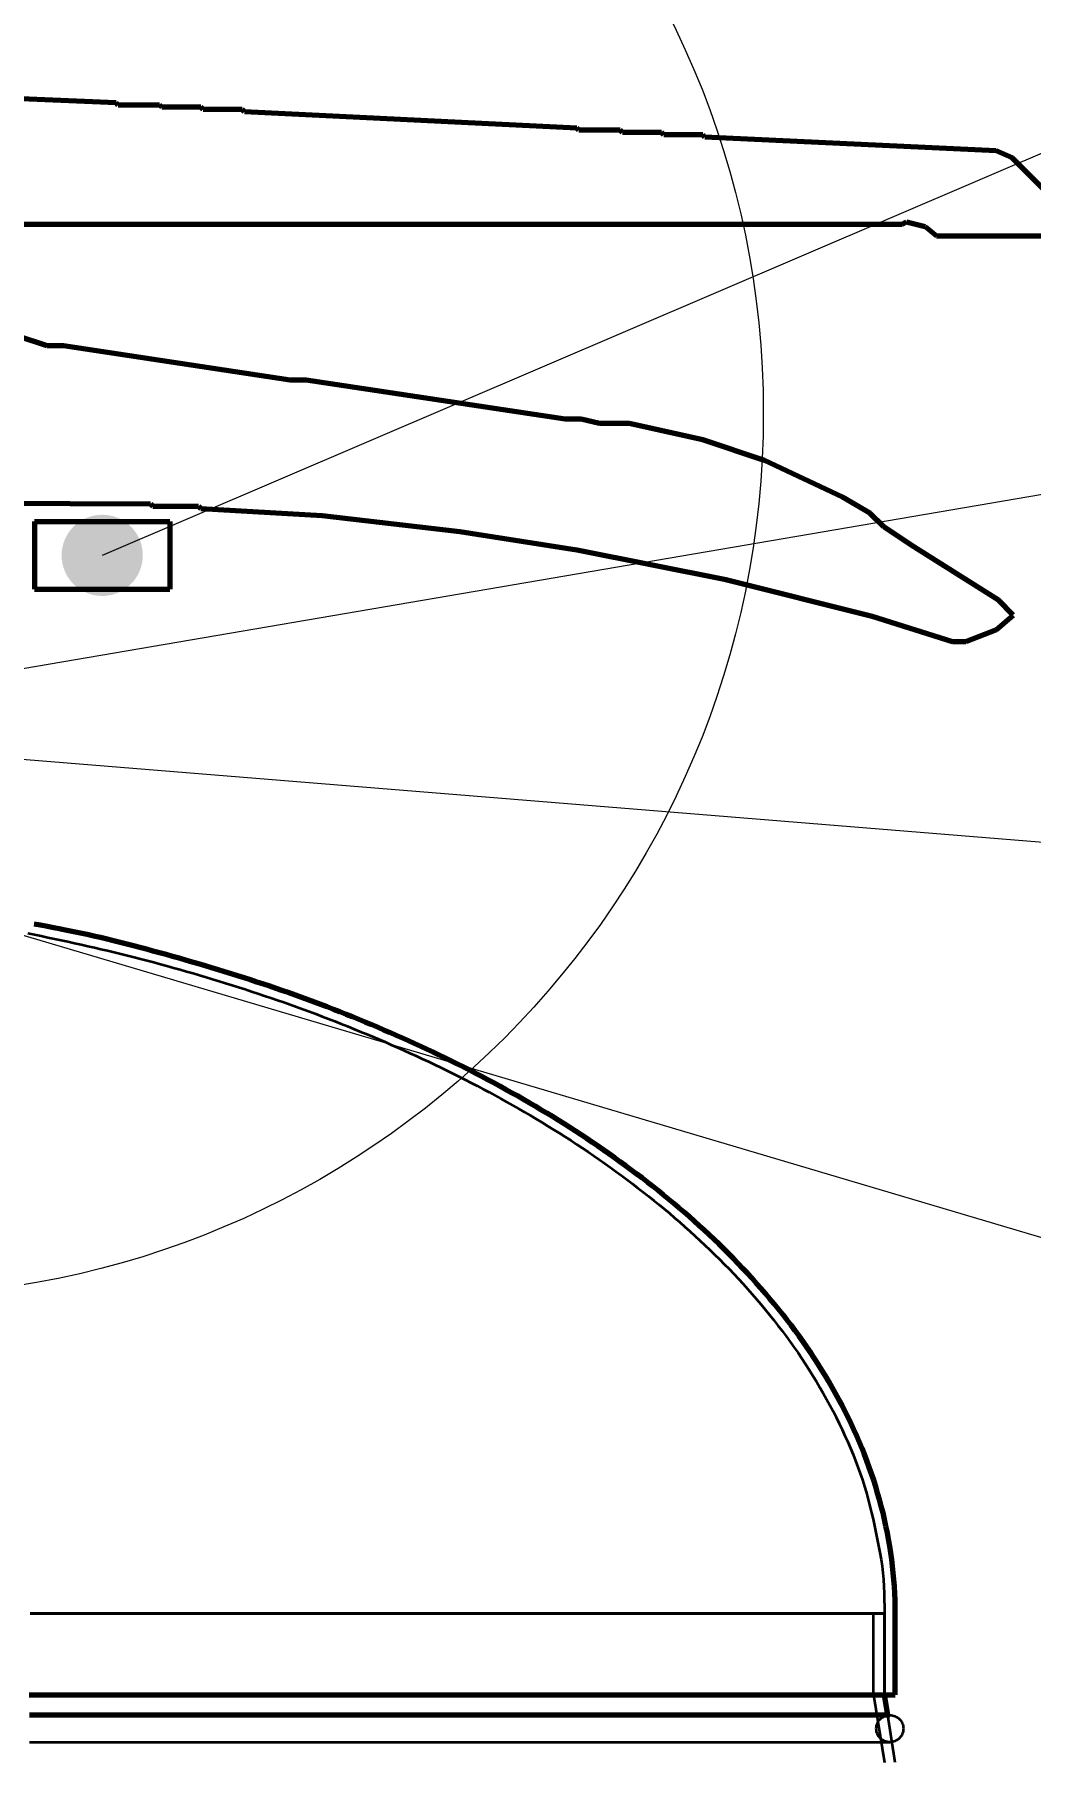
# Model space of a CAD drawing. Header units: millimetres. Extents: x 0 to 2208, y 0 to 420.
# Drawn here: x 110.29 to 125.01, y 217.54 to 243.06 of the extents above; entities that cross this region are included whole.
import ezdxf

# ---------------------------------------------------------------- set-up
doc = ezdxf.new("R2010")
doc.units = ezdxf.units.MM
doc.linetypes.add('IRAM-E-TRAZOS', pattern=[5, 4, -1])
for name, color, linetype, lineweight in [('01-VISIBLE', 7, 'CONTINUOUS', 70), ('02-OCULTA', 4, 'IRAM-E-TRAZOS', 35), ('04-COTA', 3, 'CONTINUOUS', 18), ('08-FINA', 5, 'CONTINUOUS', 18)]:
    doc.layers.add(name, color=color, linetype=linetype, lineweight=lineweight)
doc.styles.add('ISO3098', font='isocpeur.ttf')
doc.dimstyles.new('FLAMA-IRAM', dxfattribs={"dimtxt": 3.5, "dimasz": 3.5, "dimexe": 2, "dimexo": 1.5, "dimgap": 1, "dimtad": 1, "dimdec": 1, "dimtxsty": 'ISO3098', "dimblk": 'IRAM_FLECHA', "dimblk1": 'IRAM_FLECHA', "dimblk2": 'IRAM_FLECHA', "dimcen": 2.5, "dimclrd": 256, "dimclre": 256, "dimclrt": 256, "dimazin": 3, "dimtfac": 1, "dimtmove": 0, "dimatfit": 3, "dimlwd": 18, "dimlwe": 18})

# ---------------------------------------------------------------- blocks, each defined once
blk = doc.blocks.new('IRAM_FLECHA')
blk.add_solid([(0, 0), (-1, 0.125), (-1, -0.125)])

msp = doc.modelspace()

# ---------------------------------------------------------------- hatches: boundary and pattern name
at = {"layer": '08-FINA'}
h = msp.add_hatch(color=7, dxfattribs=at)
h.dxf.hatch_style = 1
edge = h.paths.add_edge_path()
edge.add_arc((111.293, 235.37), 0.6, 0, 360)

# ---------------------------------------------------------------- linework, layer by layer
at = {"layer": '01-VISIBLE'}
for p, q in [((111.497, 242.056), (109.059, 242.158)), ((111.531, 242.024), (111.497, 242.056)), ((112.141, 242.024), (111.531, 242.024)), ((112.175, 241.99), (112.141, 242.024)), ((112.751, 241.99), (112.175, 241.99)), ((112.785, 241.956), (112.751, 241.99)), ((113.361, 241.956), (112.785, 241.956)), ((113.395, 241.922), (113.361, 241.956)), ((118.305, 241.684), (113.395, 241.922)), ((118.339, 241.65), (118.305, 241.684)), ((118.949, 241.65), (118.339, 241.65)), ((118.983, 241.616), (118.949, 241.65)), ((119.557, 241.616), (118.983, 241.616)), ((119.591, 241.582), (119.557, 241.616)), ((120.167, 241.582), (119.591, 241.582)), ((120.201, 241.548), (120.167, 241.582)), ((124.503, 241.346), (120.201, 241.548)), ((124.739, 241.244), (124.503, 241.346)), ((125.265, 240.72), (124.739, 241.244)), ((109.567, 240.262), (123.113, 240.262)), ((123.113, 240.262), (123.181, 240.296)), ((123.181, 240.296), (123.453, 240.228)), ((123.453, 240.228), (123.621, 240.092)), ((123.621, 240.092), (125.281, 240.092)), ((110.481, 238.468), (108.315, 239.178)), ((110.719, 238.468), (110.481, 238.468)), ((114.071, 237.96), (110.719, 238.468)), ((114.309, 237.96), (114.071, 237.96)), ((118.135, 237.384), (114.309, 237.96)), ((118.373, 237.384), (118.135, 237.384)), ((118.643, 237.316), (118.373, 237.384)), ((119.083, 237.316), (118.643, 237.316)), ((120.167, 237.078), (119.083, 237.316)), ((121.081, 236.774), (120.167, 237.078)), ((122.233, 236.232), (121.081, 236.774)), ((107.547, 236.155), (112.005, 236.13)), ((122.639, 235.994), (122.233, 236.232)), ((112.005, 236.13), (112.039, 236.096)), ((112.039, 236.096), (112.717, 236.096)), ((112.717, 236.096), (112.751, 236.062)), ((112.751, 236.062), (114.545, 235.96)), ((114.545, 235.96), (116.577, 235.724)), ((122.843, 235.792), (122.639, 235.994)), ((110.293, 235.87), (112.293, 235.87)), ((116.577, 235.724), (118.305, 235.452)), ((123.249, 235.52), (122.843, 235.792)), ((118.305, 235.452), (120.507, 235.012)), ((124.537, 234.708), (123.249, 235.52)), ((120.507, 235.012), (122.673, 234.47)), ((110.293, 234.87), (112.293, 234.87)), ((124.757, 234.488), (124.537, 234.708)), ((122.673, 234.47), (123.859, 234.098)), ((124.503, 234.268), (124.757, 234.488)), ((124.063, 234.098), (124.503, 234.268)), ((123.859, 234.098), (124.063, 234.098)), ((123.013, 218.535), (123.013, 219.735)), ((122.901, 218.235), (122.853, 218.535))]:
    msp.add_line(p, q, dxfattribs=at)
for points in [[(110.293, 235.87), (110.293, 235.77), (110.293, 235.67), (110.293, 235.57), (110.293, 235.47), (110.293, 235.37), (110.293, 235.27), (110.293, 235.17), (110.293, 235.07), (110.293, 234.97), (110.293, 234.87)], [(112.293, 235.87), (112.293, 235.77), (112.293, 235.67), (112.293, 235.57), (112.293, 235.47), (112.293, 235.37), (112.293, 235.27), (112.293, 235.17), (112.293, 235.07), (112.293, 234.97), (112.293, 234.87)], [(123.013, 219.735), (123.012, 219.835), (123.01, 219.935), (123.006, 220.036), (123, 220.136), (122.993, 220.236), (122.984, 220.335), (122.973, 220.435), (122.961, 220.535), (122.947, 220.634), (122.932, 220.733), (122.915, 220.832), (122.896, 220.93), (122.876, 221.028), (122.855, 221.126), (122.832, 221.224), (122.807, 221.321), (122.781, 221.418), (122.753, 221.514), (122.725, 221.61), (122.694, 221.705), (122.662, 221.8), (122.629, 221.895), (122.595, 221.989), (122.559, 222.083), (122.522, 222.176), (122.483, 222.268), (122.443, 222.36), (122.402, 222.452), (122.36, 222.543), (122.316, 222.633), (122.272, 222.722), (122.226, 222.812), (122.179, 222.9), (122.131, 222.988), (122.081, 223.075), (122.031, 223.162), (121.98, 223.248), (121.927, 223.333), (121.874, 223.418), (121.82, 223.502), (121.764, 223.586), (121.708, 223.669), (121.651, 223.751), (121.592, 223.833), (121.533, 223.914), (121.473, 223.994), (121.413, 224.074), (121.351, 224.153), (121.288, 224.231), (121.225, 224.309), (121.161, 224.386), (121.096, 224.462), (121.031, 224.538), (120.964, 224.613), (120.897, 224.688), (120.83, 224.762), (120.761, 224.835), (120.692, 224.907), (120.623, 224.979), (120.552, 225.051), (120.481, 225.122), (120.41, 225.192), (120.337, 225.261), (120.265, 225.33), (120.191, 225.398), (120.117, 225.466), (120.043, 225.533), (119.968, 225.6), (119.892, 225.665), (119.816, 225.731), (119.74, 225.795), (119.663, 225.859), (119.585, 225.923), (119.507, 225.986), (119.429, 226.048), (119.35, 226.11), (119.271, 226.171), (119.191, 226.232), (119.111, 226.292), (119.03, 226.352), (118.949, 226.411), (118.868, 226.469), (118.786, 226.527), (118.704, 226.584), (118.621, 226.641), (118.538, 226.697), (118.455, 226.753), (118.371, 226.808), (118.287, 226.863), (118.203, 226.917), (118.118, 226.971), (118.033, 227.024), (117.948, 227.077), (117.862, 227.129), (117.777, 227.18), (117.69, 227.232), (117.604, 227.282), (117.517, 227.332), (117.43, 227.382), (117.343, 227.431), (117.255, 227.48), (117.167, 227.528), (117.079, 227.576), (116.991, 227.623), (116.902, 227.67), (116.813, 227.716), (116.724, 227.762), (116.635, 227.808), (116.545, 227.853), (116.456, 227.897), (116.366, 227.941), (116.275, 227.985), (116.185, 228.028), (116.094, 228.071), (116.003, 228.113), (115.912, 228.155), (115.821, 228.196), (115.729, 228.237), (115.638, 228.278), (115.546, 228.318), (115.454, 228.357), (115.362, 228.397), (115.269, 228.436), (115.177, 228.474), (115.084, 228.512), (114.991, 228.55), (114.898, 228.587), (114.805, 228.624), (114.712, 228.66), (114.618, 228.697), (114.525, 228.732), (114.431, 228.768), (114.337, 228.802), (114.243, 228.837), (114.149, 228.871), (114.054, 228.904), (113.96, 228.938), (113.865, 228.97), (113.77, 229.003), (113.675, 229.034), (113.58, 229.066), (113.485, 229.097), (113.389, 229.128), (113.294, 229.158), (113.198, 229.188), (113.102, 229.217), (113.006, 229.247), (112.91, 229.276), (112.814, 229.304), (112.718, 229.333), (112.622, 229.361), (112.526, 229.389), (112.429, 229.416), (112.333, 229.444), (112.237, 229.471), (112.14, 229.498), (112.043, 229.524), (111.947, 229.551), (111.85, 229.577), (111.753, 229.602), (111.656, 229.627), (111.559, 229.652), (111.462, 229.676), (111.364, 229.7), (111.267, 229.723), (111.169, 229.745), (111.071, 229.767), (110.973, 229.788), (110.875, 229.809), (110.777, 229.829), (110.679, 229.849), (110.58, 229.868), (110.482, 229.887), (110.383, 229.905), (110.285, 229.923)], [(110.213, 218.535), (110.313, 218.535), (110.413, 218.535), (110.513, 218.535), (110.613, 218.535), (110.713, 218.535), (110.813, 218.535), (110.913, 218.535), (111.013, 218.535), (111.113, 218.535), (111.213, 218.535), (111.313, 218.535), (111.413, 218.535), (111.513, 218.535), (111.613, 218.535), (111.713, 218.535), (111.813, 218.535), (111.913, 218.535), (112.013, 218.535), (112.113, 218.535), (112.213, 218.535), (112.313, 218.535), (112.413, 218.535), (112.513, 218.535), (112.613, 218.535), (112.713, 218.535), (112.813, 218.535), (112.913, 218.535), (113.013, 218.535), (113.113, 218.535), (113.213, 218.535), (113.313, 218.535), (113.413, 218.535), (113.513, 218.535), (113.613, 218.535), (113.713, 218.535), (113.813, 218.535), (113.913, 218.535), (114.013, 218.535), (114.113, 218.535), (114.213, 218.535), (114.313, 218.535), (114.413, 218.535), (114.513, 218.535), (114.613, 218.535), (114.713, 218.535), (114.813, 218.535), (114.913, 218.535), (115.013, 218.535), (115.113, 218.535), (115.213, 218.535), (115.313, 218.535), (115.413, 218.535), (115.513, 218.535), (115.613, 218.535), (115.713, 218.535), (115.813, 218.535), (115.913, 218.535), (116.013, 218.535), (116.113, 218.535), (116.213, 218.535), (116.313, 218.535), (116.413, 218.535), (116.513, 218.535), (116.613, 218.535), (116.713, 218.535), (116.813, 218.535), (116.913, 218.535), (117.013, 218.535), (117.113, 218.535), (117.213, 218.535), (117.313, 218.535), (117.413, 218.535), (117.513, 218.535), (117.613, 218.535), (117.713, 218.535), (117.813, 218.535), (117.913, 218.535), (118.013, 218.535), (118.113, 218.535), (118.213, 218.535), (118.313, 218.535), (118.413, 218.535), (118.513, 218.535), (118.613, 218.535), (118.713, 218.535), (118.813, 218.535), (118.913, 218.535), (119.013, 218.535), (119.113, 218.535), (119.213, 218.535), (119.313, 218.535), (119.413, 218.535), (119.513, 218.535), (119.613, 218.535), (119.713, 218.535), (119.813, 218.535), (119.913, 218.535), (120.013, 218.535), (120.113, 218.535), (120.213, 218.535), (120.313, 218.535), (120.413, 218.535), (120.513, 218.535), (120.613, 218.535), (120.713, 218.535), (120.813, 218.535), (120.913, 218.535), (121.013, 218.535), (121.113, 218.535), (121.213, 218.535), (121.313, 218.535), (121.413, 218.535), (121.513, 218.535), (121.613, 218.535), (121.713, 218.535), (121.813, 218.535), (121.913, 218.535), (122.013, 218.535), (122.113, 218.535), (122.213, 218.535), (122.313, 218.535), (122.413, 218.535), (122.513, 218.535), (122.613, 218.535), (122.713, 218.535), (122.813, 218.535), (122.913, 218.535), (123.013, 218.535)], [(122.933, 218.235), (122.833, 218.235), (122.733, 218.235), (122.633, 218.235), (122.533, 218.235), (122.433, 218.235), (122.332, 218.235), (122.232, 218.235), (122.132, 218.235), (122.032, 218.235), (121.932, 218.235), (121.832, 218.235), (121.732, 218.235), (121.632, 218.235), (121.532, 218.235), (121.431, 218.235), (121.331, 218.235), (121.231, 218.235), (121.131, 218.235), (121.031, 218.235), (120.931, 218.235), (120.831, 218.235), (120.731, 218.235), (120.631, 218.235), (120.53, 218.235), (120.43, 218.235), (120.33, 218.235), (120.23, 218.235), (120.13, 218.235), (120.03, 218.235), (119.93, 218.235), (119.83, 218.235), (119.73, 218.235), (119.63, 218.235), (119.529, 218.235), (119.429, 218.235), (119.329, 218.235), (119.229, 218.235), (119.129, 218.235), (119.029, 218.235), (118.929, 218.235), (118.829, 218.235), (118.729, 218.235), (118.628, 218.235), (118.528, 218.235), (118.428, 218.235), (118.328, 218.235), (118.228, 218.235), (118.128, 218.235), (118.028, 218.235), (117.928, 218.235), (117.828, 218.235), (117.727, 218.235), (117.627, 218.235), (117.527, 218.235), (117.427, 218.235), (117.327, 218.235), (117.227, 218.235), (117.127, 218.235), (117.027, 218.235), (116.927, 218.235), (116.827, 218.235), (116.726, 218.235), (116.626, 218.235), (116.526, 218.235), (116.426, 218.235), (116.326, 218.235), (116.226, 218.235), (116.126, 218.235), (116.026, 218.235), (115.926, 218.235), (115.825, 218.235), (115.725, 218.235), (115.625, 218.235), (115.525, 218.235), (115.425, 218.235), (115.325, 218.235), (115.225, 218.235), (115.125, 218.235), (115.025, 218.235), (114.925, 218.235), (114.824, 218.235), (114.724, 218.235), (114.624, 218.235), (114.524, 218.235), (114.424, 218.235), (114.324, 218.235), (114.224, 218.235), (114.124, 218.235), (114.024, 218.235), (113.923, 218.235), (113.823, 218.235), (113.723, 218.235), (113.623, 218.235), (113.523, 218.235), (113.423, 218.235), (113.323, 218.235), (113.223, 218.235), (113.123, 218.235), (113.023, 218.235), (112.922, 218.235), (112.822, 218.235), (112.722, 218.235), (112.622, 218.235), (112.522, 218.235), (112.422, 218.235), (112.322, 218.235), (112.222, 218.235), (112.122, 218.235), (112.021, 218.235), (111.921, 218.235), (111.821, 218.235), (111.721, 218.235), (111.621, 218.235), (111.521, 218.235), (111.421, 218.235), (111.321, 218.235), (111.221, 218.235), (111.121, 218.235), (111.02, 218.235), (110.92, 218.235), (110.82, 218.235), (110.72, 218.235), (110.62, 218.235), (110.52, 218.235), (110.42, 218.235), (110.32, 218.235), (110.22, 218.235)], [(122.933, 218.235), (122.928, 218.235), (122.922, 218.235), (122.917, 218.235), (122.912, 218.235), (122.906, 218.235), (122.901, 218.235)]]:
    msp.add_lwpolyline(points, dxfattribs=at)
at = {"layer": '02-OCULTA'}
for p, q in [((111.497, 242.056), (109.059, 242.158)), ((111.531, 242.024), (111.497, 242.056)), ((112.141, 242.024), (111.531, 242.024)), ((112.175, 241.99), (112.141, 242.024)), ((112.751, 241.99), (112.175, 241.99)), ((112.785, 241.956), (112.751, 241.99)), ((113.361, 241.956), (112.785, 241.956)), ((113.395, 241.922), (113.361, 241.956)), ((118.305, 241.684), (113.395, 241.922)), ((118.339, 241.65), (118.305, 241.684)), ((118.949, 241.65), (118.339, 241.65)), ((118.983, 241.616), (118.949, 241.65)), ((119.557, 241.616), (118.983, 241.616)), ((119.591, 241.582), (119.557, 241.616)), ((120.167, 241.582), (119.591, 241.582)), ((120.201, 241.548), (120.167, 241.582)), ((124.503, 241.346), (120.201, 241.548)), ((124.739, 241.244), (124.503, 241.346)), ((125.265, 240.72), (124.739, 241.244)), ((109.567, 240.262), (123.113, 240.262)), ((123.113, 240.262), (123.181, 240.296)), ((123.181, 240.296), (123.453, 240.228)), ((123.453, 240.228), (123.621, 240.092)), ((123.621, 240.092), (125.281, 240.092)), ((110.481, 238.468), (108.315, 239.178)), ((110.719, 238.468), (110.481, 238.468)), ((114.071, 237.96), (110.719, 238.468)), ((114.309, 237.96), (114.071, 237.96)), ((118.135, 237.384), (114.309, 237.96)), ((118.373, 237.384), (118.135, 237.384)), ((118.643, 237.316), (118.373, 237.384)), ((119.083, 237.316), (118.643, 237.316)), ((120.167, 237.078), (119.083, 237.316)), ((121.081, 236.774), (120.167, 237.078)), ((122.233, 236.232), (121.081, 236.774)), ((105.977, 236.164), (112.005, 236.13)), ((122.639, 235.994), (122.233, 236.232)), ((112.005, 236.13), (112.039, 236.096)), ((112.039, 236.096), (112.717, 236.096)), ((112.717, 236.096), (112.751, 236.062)), ((112.751, 236.062), (114.545, 235.96)), ((114.545, 235.96), (116.577, 235.724)), ((122.843, 235.792), (122.639, 235.994)), ((116.577, 235.724), (118.305, 235.452)), ((123.249, 235.52), (122.843, 235.792)), ((118.305, 235.452), (120.507, 235.012)), ((124.537, 234.708), (123.249, 235.52)), ((120.507, 235.012), (122.673, 234.47)), ((124.757, 234.488), (124.537, 234.708)), ((122.673, 234.47), (123.859, 234.098)), ((124.503, 234.268), (124.757, 234.488)), ((124.063, 234.098), (124.503, 234.268)), ((123.859, 234.098), (124.063, 234.098)), ((122.693, 218.535), (122.693, 219.735)), ((122.853, 218.535), (122.853, 219.735)), ((122.853, 219.735), (122.853, 218.535)), ((122.693, 218.535), (122.853, 217.535)), ((123.013, 217.535), (122.901, 218.235))]:
    msp.add_line(p, q, dxfattribs=at)
for points in [[(110.293, 234.87), (110.293, 234.97), (110.293, 235.07), (110.293, 235.17), (110.293, 235.27), (110.293, 235.37), (110.293, 235.47), (110.293, 235.57), (110.293, 235.67), (110.293, 235.77), (110.293, 235.87)], [(112.293, 234.87), (112.293, 234.97), (112.293, 235.07), (112.293, 235.17), (112.293, 235.27), (112.293, 235.37), (112.293, 235.47), (112.293, 235.57), (112.293, 235.67), (112.293, 235.77), (112.293, 235.87)], [(110.195, 229.786), (110.294, 229.766), (110.392, 229.747), (110.491, 229.726), (110.589, 229.706), (110.687, 229.685), (110.785, 229.664), (110.884, 229.642), (110.982, 229.62), (111.08, 229.598), (111.178, 229.576), (111.275, 229.553), (111.373, 229.53), (111.471, 229.506), (111.569, 229.482), (111.666, 229.458), (111.763, 229.433), (111.861, 229.408), (111.958, 229.383), (112.055, 229.357), (112.152, 229.331), (112.249, 229.305), (112.346, 229.278), (112.443, 229.251), (112.539, 229.223), (112.636, 229.195), (112.732, 229.167), (112.829, 229.138), (112.925, 229.109), (113.021, 229.08), (113.117, 229.05), (113.213, 229.02), (113.309, 228.99), (113.404, 228.959), (113.5, 228.928), (113.595, 228.896), (113.69, 228.864), (113.786, 228.832), (113.881, 228.799), (113.975, 228.766), (114.07, 228.732), (114.165, 228.698), (114.259, 228.664), (114.354, 228.629), (114.448, 228.594), (114.542, 228.559), (114.635, 228.523), (114.729, 228.486), (114.823, 228.449), (114.916, 228.412), (115.009, 228.375), (115.102, 228.337), (115.195, 228.298), (115.288, 228.259), (115.38, 228.22), (115.473, 228.18), (115.565, 228.14), (115.657, 228.1), (115.748, 228.059), (115.84, 228.017), (115.931, 227.975), (116.022, 227.933), (116.113, 227.89), (116.204, 227.847), (116.295, 227.804), (116.385, 227.759), (116.475, 227.715), (116.565, 227.67), (116.654, 227.624), (116.744, 227.578), (116.833, 227.532), (116.922, 227.485), (117.01, 227.438), (117.099, 227.39), (117.187, 227.341), (117.275, 227.293), (117.362, 227.243), (117.449, 227.193), (117.536, 227.143), (117.623, 227.092), (117.71, 227.041), (117.796, 226.989), (117.881, 226.937), (117.967, 226.884), (118.052, 226.831), (118.137, 226.777), (118.221, 226.722), (118.305, 226.667), (118.389, 226.612), (118.473, 226.556), (118.556, 226.499), (118.638, 226.442), (118.721, 226.385), (118.803, 226.326), (118.884, 226.268), (118.965, 226.208), (119.046, 226.148), (119.126, 226.088), (119.206, 226.027), (119.285, 225.965), (119.364, 225.903), (119.443, 225.84), (119.521, 225.777), (119.598, 225.713), (119.675, 225.649), (119.752, 225.583), (119.828, 225.518), (119.903, 225.451), (119.978, 225.384), (120.053, 225.317), (120.126, 225.248), (120.2, 225.18), (120.272, 225.11), (120.344, 225.04), (120.416, 224.969), (120.486, 224.898), (120.556, 224.826), (120.626, 224.753), (120.695, 224.68), (120.763, 224.606), (120.83, 224.532), (120.897, 224.456), (120.962, 224.38), (121.028, 224.304), (121.092, 224.227), (121.156, 224.149), (121.218, 224.07), (121.28, 223.991), (121.341, 223.911), (121.402, 223.831), (121.461, 223.75), (121.519, 223.668), (121.576, 223.586), (121.633, 223.502), (121.688, 223.418), (121.743, 223.334), (121.796, 223.249), (121.848, 223.163), (121.899, 223.076), (121.949, 222.989), (121.998, 222.902), (122.046, 222.813), (122.093, 222.724), (122.139, 222.635), (122.184, 222.545), (122.227, 222.454), (122.27, 222.363), (122.311, 222.272), (122.351, 222.18), (122.39, 222.087), (122.427, 221.993), (122.462, 221.899), (122.496, 221.805), (122.528, 221.709), (122.558, 221.613), (122.586, 221.517), (122.613, 221.42), (122.638, 221.323), (122.662, 221.225), (122.685, 221.128), (122.707, 221.029), (122.728, 220.931), (122.748, 220.833), (122.767, 220.734), (122.786, 220.635), (122.804, 220.536), (122.819, 220.437), (122.831, 220.337), (122.839, 220.237), (122.845, 220.137), (122.849, 220.037), (122.851, 219.936), (122.853, 219.836), (122.853, 219.735)], [(122.853, 219.735), (122.753, 219.735), (122.653, 219.735), (122.552, 219.735), (122.452, 219.735), (122.352, 219.735), (122.252, 219.735), (122.152, 219.735), (122.051, 219.735), (121.951, 219.735), (121.851, 219.735), (121.751, 219.735), (121.65, 219.735), (121.55, 219.735), (121.45, 219.735), (121.35, 219.735), (121.25, 219.735), (121.149, 219.735), (121.049, 219.735), (120.949, 219.735), (120.849, 219.735), (120.749, 219.735), (120.648, 219.735), (120.548, 219.735), (120.448, 219.735), (120.348, 219.735), (120.247, 219.735), (120.147, 219.735), (120.047, 219.735), (119.947, 219.735), (119.847, 219.735), (119.746, 219.735), (119.646, 219.735), (119.546, 219.735), (119.446, 219.735), (119.346, 219.735), (119.245, 219.735), (119.145, 219.735), (119.045, 219.735), (118.945, 219.735), (118.844, 219.735), (118.744, 219.735), (118.644, 219.735), (118.544, 219.735), (118.444, 219.735), (118.343, 219.735), (118.243, 219.735), (118.143, 219.735), (118.043, 219.735), (117.943, 219.735), (117.842, 219.735), (117.742, 219.735), (117.642, 219.735), (117.542, 219.735), (117.442, 219.735), (117.341, 219.735), (117.241, 219.735), (117.141, 219.735), (117.041, 219.735), (116.94, 219.735), (116.84, 219.735), (116.74, 219.735), (116.64, 219.735), (116.54, 219.735), (116.439, 219.735), (116.339, 219.735), (116.239, 219.735), (116.139, 219.735), (116.039, 219.735), (115.938, 219.735), (115.838, 219.735), (115.738, 219.735), (115.638, 219.735), (115.537, 219.735), (115.437, 219.735), (115.337, 219.735), (115.237, 219.735), (115.137, 219.735), (115.036, 219.735), (114.936, 219.735), (114.836, 219.735), (114.736, 219.735), (114.636, 219.735), (114.535, 219.735), (114.435, 219.735), (114.335, 219.735), (114.235, 219.735), (114.134, 219.735), (114.034, 219.735), (113.934, 219.735), (113.834, 219.735), (113.734, 219.735), (113.633, 219.735), (113.533, 219.735), (113.433, 219.735), (113.333, 219.735), (113.233, 219.735), (113.132, 219.735), (113.032, 219.735), (112.932, 219.735), (112.832, 219.735), (112.732, 219.735), (112.631, 219.735), (112.531, 219.735), (112.431, 219.735), (112.331, 219.735), (112.23, 219.735), (112.13, 219.735), (112.03, 219.735), (111.93, 219.735), (111.83, 219.735), (111.729, 219.735), (111.629, 219.735), (111.529, 219.735), (111.429, 219.735), (111.329, 219.735), (111.228, 219.735), (111.128, 219.735), (111.028, 219.735), (110.928, 219.735), (110.827, 219.735), (110.727, 219.735), (110.627, 219.735), (110.527, 219.735), (110.427, 219.735), (110.326, 219.735), (110.226, 219.735)], [(110.226, 219.735), (110.326, 219.735), (110.427, 219.735), (110.527, 219.735), (110.627, 219.735), (110.727, 219.735), (110.827, 219.735), (110.928, 219.735), (111.028, 219.735), (111.128, 219.735), (111.228, 219.735), (111.329, 219.735), (111.429, 219.735), (111.529, 219.735), (111.629, 219.735), (111.729, 219.735), (111.83, 219.735), (111.93, 219.735), (112.03, 219.735), (112.13, 219.735), (112.23, 219.735), (112.331, 219.735), (112.431, 219.735), (112.531, 219.735), (112.631, 219.735), (112.732, 219.735), (112.832, 219.735), (112.932, 219.735), (113.032, 219.735), (113.132, 219.735), (113.233, 219.735), (113.333, 219.735), (113.433, 219.735), (113.533, 219.735), (113.633, 219.735), (113.734, 219.735), (113.834, 219.735), (113.934, 219.735), (114.034, 219.735), (114.134, 219.735), (114.235, 219.735), (114.335, 219.735), (114.435, 219.735), (114.535, 219.735), (114.636, 219.735), (114.736, 219.735), (114.836, 219.735), (114.936, 219.735), (115.036, 219.735), (115.137, 219.735), (115.237, 219.735), (115.337, 219.735), (115.437, 219.735), (115.537, 219.735), (115.638, 219.735), (115.738, 219.735), (115.838, 219.735), (115.938, 219.735), (116.039, 219.735), (116.139, 219.735), (116.239, 219.735), (116.339, 219.735), (116.439, 219.735), (116.54, 219.735), (116.64, 219.735), (116.74, 219.735), (116.84, 219.735), (116.94, 219.735), (117.041, 219.735), (117.141, 219.735), (117.241, 219.735), (117.341, 219.735), (117.442, 219.735), (117.542, 219.735), (117.642, 219.735), (117.742, 219.735), (117.842, 219.735), (117.943, 219.735), (118.043, 219.735), (118.143, 219.735), (118.243, 219.735), (118.343, 219.735), (118.444, 219.735), (118.544, 219.735), (118.644, 219.735), (118.744, 219.735), (118.844, 219.735), (118.945, 219.735), (119.045, 219.735), (119.145, 219.735), (119.245, 219.735), (119.346, 219.735), (119.446, 219.735), (119.546, 219.735), (119.646, 219.735), (119.746, 219.735), (119.847, 219.735), (119.947, 219.735), (120.047, 219.735), (120.147, 219.735), (120.247, 219.735), (120.348, 219.735), (120.448, 219.735), (120.548, 219.735), (120.648, 219.735), (120.749, 219.735), (120.849, 219.735), (120.949, 219.735), (121.049, 219.735), (121.149, 219.735), (121.25, 219.735), (121.35, 219.735), (121.45, 219.735), (121.55, 219.735), (121.65, 219.735), (121.751, 219.735), (121.851, 219.735), (121.951, 219.735), (122.051, 219.735), (122.152, 219.735), (122.252, 219.735), (122.352, 219.735), (122.452, 219.735), (122.552, 219.735), (122.653, 219.735), (122.753, 219.735), (122.853, 219.735)], [(122.693, 219.735), (122.593, 219.735), (122.493, 219.735), (122.393, 219.735), (122.292, 219.735), (122.192, 219.735), (122.092, 219.735), (121.992, 219.735), (121.892, 219.735), (121.792, 219.735), (121.691, 219.735), (121.591, 219.735), (121.491, 219.735), (121.391, 219.735), (121.291, 219.735), (121.191, 219.735), (121.09, 219.735), (120.99, 219.735), (120.89, 219.735), (120.79, 219.735), (120.69, 219.735), (120.59, 219.735), (120.489, 219.735), (120.389, 219.735), (120.289, 219.735), (120.189, 219.735), (120.089, 219.735), (119.989, 219.735), (119.888, 219.735), (119.788, 219.735), (119.688, 219.735), (119.588, 219.735), (119.488, 219.735), (119.388, 219.735), (119.288, 219.735), (119.187, 219.735), (119.087, 219.735), (118.987, 219.735), (118.887, 219.735), (118.787, 219.735), (118.687, 219.735), (118.586, 219.735), (118.486, 219.735), (118.386, 219.735), (118.286, 219.735), (118.186, 219.735), (118.086, 219.735), (117.985, 219.735), (117.885, 219.735), (117.785, 219.735), (117.685, 219.735), (117.585, 219.735), (117.485, 219.735), (117.384, 219.735), (117.284, 219.735), (117.184, 219.735), (117.084, 219.735), (116.984, 219.735), (116.884, 219.735), (116.784, 219.735), (116.683, 219.735), (116.583, 219.735), (116.483, 219.735), (116.383, 219.735), (116.283, 219.735), (116.183, 219.735), (116.082, 219.735), (115.982, 219.735), (115.882, 219.735), (115.782, 219.735), (115.682, 219.735), (115.582, 219.735), (115.481, 219.735), (115.381, 219.735), (115.281, 219.735), (115.181, 219.735), (115.081, 219.735), (114.981, 219.735), (114.88, 219.735), (114.78, 219.735), (114.68, 219.735), (114.58, 219.735), (114.48, 219.735), (114.38, 219.735), (114.279, 219.735), (114.179, 219.735), (114.079, 219.735), (113.979, 219.735), (113.879, 219.735), (113.779, 219.735), (113.679, 219.735), (113.578, 219.735), (113.478, 219.735), (113.378, 219.735), (113.278, 219.735), (113.178, 219.735), (113.078, 219.735), (112.977, 219.735), (112.877, 219.735), (112.777, 219.735), (112.677, 219.735), (112.577, 219.735), (112.477, 219.735), (112.376, 219.735), (112.276, 219.735), (112.176, 219.735), (112.076, 219.735), (111.976, 219.735), (111.876, 219.735), (111.775, 219.735), (111.675, 219.735), (111.575, 219.735), (111.475, 219.735), (111.375, 219.735), (111.275, 219.735), (111.175, 219.735), (111.074, 219.735), (110.974, 219.735), (110.874, 219.735), (110.774, 219.735), (110.674, 219.735), (110.574, 219.735), (110.473, 219.735), (110.373, 219.735), (110.273, 219.735)], [(110.273, 219.735), (110.373, 219.735), (110.473, 219.735), (110.574, 219.735), (110.674, 219.735), (110.774, 219.735), (110.874, 219.735), (110.974, 219.735), (111.074, 219.735), (111.175, 219.735), (111.275, 219.735), (111.375, 219.735), (111.475, 219.735), (111.575, 219.735), (111.675, 219.735), (111.775, 219.735), (111.876, 219.735), (111.976, 219.735), (112.076, 219.735), (112.176, 219.735), (112.276, 219.735), (112.376, 219.735), (112.477, 219.735), (112.577, 219.735), (112.677, 219.735), (112.777, 219.735), (112.877, 219.735), (112.977, 219.735), (113.078, 219.735), (113.178, 219.735), (113.278, 219.735), (113.378, 219.735), (113.478, 219.735), (113.578, 219.735), (113.679, 219.735), (113.779, 219.735), (113.879, 219.735), (113.979, 219.735), (114.079, 219.735), (114.179, 219.735), (114.279, 219.735), (114.38, 219.735), (114.48, 219.735), (114.58, 219.735), (114.68, 219.735), (114.78, 219.735), (114.88, 219.735), (114.981, 219.735), (115.081, 219.735), (115.181, 219.735), (115.281, 219.735), (115.381, 219.735), (115.481, 219.735), (115.582, 219.735), (115.682, 219.735), (115.782, 219.735), (115.882, 219.735), (115.982, 219.735), (116.082, 219.735), (116.183, 219.735), (116.283, 219.735), (116.383, 219.735), (116.483, 219.735), (116.583, 219.735), (116.683, 219.735), (116.784, 219.735), (116.884, 219.735), (116.984, 219.735), (117.084, 219.735), (117.184, 219.735), (117.284, 219.735), (117.384, 219.735), (117.485, 219.735), (117.585, 219.735), (117.685, 219.735), (117.785, 219.735), (117.885, 219.735), (117.985, 219.735), (118.086, 219.735), (118.186, 219.735), (118.286, 219.735), (118.386, 219.735), (118.486, 219.735), (118.586, 219.735), (118.687, 219.735), (118.787, 219.735), (118.887, 219.735), (118.987, 219.735), (119.087, 219.735), (119.187, 219.735), (119.288, 219.735), (119.388, 219.735), (119.488, 219.735), (119.588, 219.735), (119.688, 219.735), (119.788, 219.735), (119.888, 219.735), (119.989, 219.735), (120.089, 219.735), (120.189, 219.735), (120.289, 219.735), (120.389, 219.735), (120.489, 219.735), (120.59, 219.735), (120.69, 219.735), (120.79, 219.735), (120.89, 219.735), (120.99, 219.735), (121.09, 219.735), (121.191, 219.735), (121.291, 219.735), (121.391, 219.735), (121.491, 219.735), (121.591, 219.735), (121.691, 219.735), (121.792, 219.735), (121.892, 219.735), (121.992, 219.735), (122.092, 219.735), (122.192, 219.735), (122.292, 219.735), (122.393, 219.735), (122.493, 219.735), (122.593, 219.735), (122.693, 219.735)], [(123.013, 218.535), (122.913, 218.535), (122.813, 218.535), (122.713, 218.535), (122.613, 218.535), (122.513, 218.535), (122.413, 218.535), (122.313, 218.535), (122.213, 218.535), (122.113, 218.535), (122.013, 218.535), (121.913, 218.535), (121.813, 218.535), (121.713, 218.535), (121.613, 218.535), (121.513, 218.535), (121.413, 218.535), (121.313, 218.535), (121.213, 218.535), (121.113, 218.535), (121.013, 218.535), (120.913, 218.535), (120.813, 218.535), (120.713, 218.535), (120.613, 218.535), (120.513, 218.535), (120.413, 218.535), (120.313, 218.535), (120.213, 218.535), (120.113, 218.535), (120.013, 218.535), (119.913, 218.535), (119.813, 218.535), (119.713, 218.535), (119.613, 218.535), (119.513, 218.535), (119.413, 218.535), (119.313, 218.535), (119.213, 218.535), (119.113, 218.535), (119.013, 218.535), (118.913, 218.535), (118.813, 218.535), (118.713, 218.535), (118.613, 218.535), (118.513, 218.535), (118.413, 218.535), (118.313, 218.535), (118.213, 218.535), (118.113, 218.535), (118.013, 218.535), (117.913, 218.535), (117.813, 218.535), (117.713, 218.535), (117.613, 218.535), (117.513, 218.535), (117.413, 218.535), (117.313, 218.535), (117.213, 218.535), (117.113, 218.535), (117.013, 218.535), (116.913, 218.535), (116.813, 218.535), (116.713, 218.535), (116.613, 218.535), (116.513, 218.535), (116.413, 218.535), (116.313, 218.535), (116.213, 218.535), (116.113, 218.535), (116.013, 218.535), (115.913, 218.535), (115.813, 218.535), (115.713, 218.535), (115.613, 218.535), (115.513, 218.535), (115.413, 218.535), (115.313, 218.535), (115.213, 218.535), (115.113, 218.535), (115.013, 218.535), (114.913, 218.535), (114.813, 218.535), (114.713, 218.535), (114.613, 218.535), (114.513, 218.535), (114.413, 218.535), (114.313, 218.535), (114.213, 218.535), (114.113, 218.535), (114.013, 218.535), (113.913, 218.535), (113.813, 218.535), (113.713, 218.535), (113.613, 218.535), (113.513, 218.535), (113.413, 218.535), (113.313, 218.535), (113.213, 218.535), (113.113, 218.535), (113.013, 218.535), (112.913, 218.535), (112.813, 218.535), (112.713, 218.535), (112.613, 218.535), (112.513, 218.535), (112.413, 218.535), (112.313, 218.535), (112.213, 218.535), (112.113, 218.535), (112.013, 218.535), (111.913, 218.535), (111.813, 218.535), (111.713, 218.535), (111.613, 218.535), (111.513, 218.535), (111.413, 218.535), (111.313, 218.535), (111.213, 218.535), (111.113, 218.535), (111.013, 218.535), (110.913, 218.535), (110.813, 218.535), (110.713, 218.535), (110.613, 218.535), (110.513, 218.535), (110.413, 218.535), (110.313, 218.535), (110.213, 218.535)], [(122.853, 218.535), (122.753, 218.535), (122.653, 218.535), (122.552, 218.535), (122.452, 218.535), (122.352, 218.535), (122.252, 218.535), (122.152, 218.535), (122.051, 218.535), (121.951, 218.535), (121.851, 218.535), (121.751, 218.535), (121.65, 218.535), (121.55, 218.535), (121.45, 218.535), (121.35, 218.535), (121.25, 218.535), (121.149, 218.535), (121.049, 218.535), (120.949, 218.535), (120.849, 218.535), (120.749, 218.535), (120.648, 218.535), (120.548, 218.535), (120.448, 218.535), (120.348, 218.535), (120.247, 218.535), (120.147, 218.535), (120.047, 218.535), (119.947, 218.535), (119.847, 218.535), (119.746, 218.535), (119.646, 218.535), (119.546, 218.535), (119.446, 218.535), (119.346, 218.535), (119.245, 218.535), (119.145, 218.535), (119.045, 218.535), (118.945, 218.535), (118.844, 218.535), (118.744, 218.535), (118.644, 218.535), (118.544, 218.535), (118.444, 218.535), (118.343, 218.535), (118.243, 218.535), (118.143, 218.535), (118.043, 218.535), (117.943, 218.535), (117.842, 218.535), (117.742, 218.535), (117.642, 218.535), (117.542, 218.535), (117.442, 218.535), (117.341, 218.535), (117.241, 218.535), (117.141, 218.535), (117.041, 218.535), (116.94, 218.535), (116.84, 218.535), (116.74, 218.535), (116.64, 218.535), (116.54, 218.535), (116.439, 218.535), (116.339, 218.535), (116.239, 218.535), (116.139, 218.535), (116.039, 218.535), (115.938, 218.535), (115.838, 218.535), (115.738, 218.535), (115.638, 218.535), (115.537, 218.535), (115.437, 218.535), (115.337, 218.535), (115.237, 218.535), (115.137, 218.535), (115.036, 218.535), (114.936, 218.535), (114.836, 218.535), (114.736, 218.535), (114.636, 218.535), (114.535, 218.535), (114.435, 218.535), (114.335, 218.535), (114.235, 218.535), (114.134, 218.535), (114.034, 218.535), (113.934, 218.535), (113.834, 218.535), (113.734, 218.535), (113.633, 218.535), (113.533, 218.535), (113.433, 218.535), (113.333, 218.535), (113.233, 218.535), (113.132, 218.535), (113.032, 218.535), (112.932, 218.535), (112.832, 218.535), (112.732, 218.535), (112.631, 218.535), (112.531, 218.535), (112.431, 218.535), (112.331, 218.535), (112.23, 218.535), (112.13, 218.535), (112.03, 218.535), (111.93, 218.535), (111.83, 218.535), (111.729, 218.535), (111.629, 218.535), (111.529, 218.535), (111.429, 218.535), (111.329, 218.535), (111.228, 218.535), (111.128, 218.535), (111.028, 218.535), (110.928, 218.535), (110.827, 218.535), (110.727, 218.535), (110.627, 218.535), (110.527, 218.535), (110.427, 218.535), (110.326, 218.535), (110.226, 218.535)], [(110.226, 218.535), (110.326, 218.535), (110.427, 218.535), (110.527, 218.535), (110.627, 218.535), (110.727, 218.535), (110.827, 218.535), (110.928, 218.535), (111.028, 218.535), (111.128, 218.535), (111.228, 218.535), (111.329, 218.535), (111.429, 218.535), (111.529, 218.535), (111.629, 218.535), (111.729, 218.535), (111.83, 218.535), (111.93, 218.535), (112.03, 218.535), (112.13, 218.535), (112.23, 218.535), (112.331, 218.535), (112.431, 218.535), (112.531, 218.535), (112.631, 218.535), (112.732, 218.535), (112.832, 218.535), (112.932, 218.535), (113.032, 218.535), (113.132, 218.535), (113.233, 218.535), (113.333, 218.535), (113.433, 218.535), (113.533, 218.535), (113.633, 218.535), (113.734, 218.535), (113.834, 218.535), (113.934, 218.535), (114.034, 218.535), (114.134, 218.535), (114.235, 218.535), (114.335, 218.535), (114.435, 218.535), (114.535, 218.535), (114.636, 218.535), (114.736, 218.535), (114.836, 218.535), (114.936, 218.535), (115.036, 218.535), (115.137, 218.535), (115.237, 218.535), (115.337, 218.535), (115.437, 218.535), (115.537, 218.535), (115.638, 218.535), (115.738, 218.535), (115.838, 218.535), (115.938, 218.535), (116.039, 218.535), (116.139, 218.535), (116.239, 218.535), (116.339, 218.535), (116.439, 218.535), (116.54, 218.535), (116.64, 218.535), (116.74, 218.535), (116.84, 218.535), (116.94, 218.535), (117.041, 218.535), (117.141, 218.535), (117.241, 218.535), (117.341, 218.535), (117.442, 218.535), (117.542, 218.535), (117.642, 218.535), (117.742, 218.535), (117.842, 218.535), (117.943, 218.535), (118.043, 218.535), (118.143, 218.535), (118.243, 218.535), (118.343, 218.535), (118.444, 218.535), (118.544, 218.535), (118.644, 218.535), (118.744, 218.535), (118.844, 218.535), (118.945, 218.535), (119.045, 218.535), (119.145, 218.535), (119.245, 218.535), (119.346, 218.535), (119.446, 218.535), (119.546, 218.535), (119.646, 218.535), (119.746, 218.535), (119.847, 218.535), (119.947, 218.535), (120.047, 218.535), (120.147, 218.535), (120.247, 218.535), (120.348, 218.535), (120.448, 218.535), (120.548, 218.535), (120.648, 218.535), (120.749, 218.535), (120.849, 218.535), (120.949, 218.535), (121.049, 218.535), (121.149, 218.535), (121.25, 218.535), (121.35, 218.535), (121.45, 218.535), (121.55, 218.535), (121.65, 218.535), (121.751, 218.535), (121.851, 218.535), (121.951, 218.535), (122.051, 218.535), (122.152, 218.535), (122.252, 218.535), (122.352, 218.535), (122.452, 218.535), (122.552, 218.535), (122.653, 218.535), (122.753, 218.535), (122.853, 218.535)], [(122.853, 218.535), (122.753, 218.535), (122.653, 218.535), (122.552, 218.535), (122.452, 218.535), (122.352, 218.535), (122.252, 218.535), (122.152, 218.535), (122.051, 218.535), (121.951, 218.535), (121.851, 218.535), (121.751, 218.535), (121.65, 218.535), (121.55, 218.535), (121.45, 218.535), (121.35, 218.535), (121.25, 218.535), (121.149, 218.535), (121.049, 218.535), (120.949, 218.535), (120.849, 218.535), (120.749, 218.535), (120.648, 218.535), (120.548, 218.535), (120.448, 218.535), (120.348, 218.535), (120.247, 218.535), (120.147, 218.535), (120.047, 218.535), (119.947, 218.535), (119.847, 218.535), (119.746, 218.535), (119.646, 218.535), (119.546, 218.535), (119.446, 218.535), (119.346, 218.535), (119.245, 218.535), (119.145, 218.535), (119.045, 218.535), (118.945, 218.535), (118.844, 218.535), (118.744, 218.535), (118.644, 218.535), (118.544, 218.535), (118.444, 218.535), (118.343, 218.535), (118.243, 218.535), (118.143, 218.535), (118.043, 218.535), (117.943, 218.535), (117.842, 218.535), (117.742, 218.535), (117.642, 218.535), (117.542, 218.535), (117.442, 218.535), (117.341, 218.535), (117.241, 218.535), (117.141, 218.535), (117.041, 218.535), (116.94, 218.535), (116.84, 218.535), (116.74, 218.535), (116.64, 218.535), (116.54, 218.535), (116.439, 218.535), (116.339, 218.535), (116.239, 218.535), (116.139, 218.535), (116.039, 218.535), (115.938, 218.535), (115.838, 218.535), (115.738, 218.535), (115.638, 218.535), (115.537, 218.535), (115.437, 218.535), (115.337, 218.535), (115.237, 218.535), (115.137, 218.535), (115.036, 218.535), (114.936, 218.535), (114.836, 218.535), (114.736, 218.535), (114.636, 218.535), (114.535, 218.535), (114.435, 218.535), (114.335, 218.535), (114.235, 218.535), (114.134, 218.535), (114.034, 218.535), (113.934, 218.535), (113.834, 218.535), (113.734, 218.535), (113.633, 218.535), (113.533, 218.535), (113.433, 218.535), (113.333, 218.535), (113.233, 218.535), (113.132, 218.535), (113.032, 218.535), (112.932, 218.535), (112.832, 218.535), (112.732, 218.535), (112.631, 218.535), (112.531, 218.535), (112.431, 218.535), (112.331, 218.535), (112.23, 218.535), (112.13, 218.535), (112.03, 218.535), (111.93, 218.535), (111.83, 218.535), (111.729, 218.535), (111.629, 218.535), (111.529, 218.535), (111.429, 218.535), (111.329, 218.535), (111.228, 218.535), (111.128, 218.535), (111.028, 218.535), (110.928, 218.535), (110.827, 218.535), (110.727, 218.535), (110.627, 218.535), (110.527, 218.535), (110.427, 218.535), (110.326, 218.535), (110.226, 218.535)], [(110.226, 218.535), (110.326, 218.535), (110.427, 218.535), (110.527, 218.535), (110.627, 218.535), (110.727, 218.535), (110.827, 218.535), (110.928, 218.535), (111.028, 218.535), (111.128, 218.535), (111.228, 218.535), (111.329, 218.535), (111.429, 218.535), (111.529, 218.535), (111.629, 218.535), (111.729, 218.535), (111.83, 218.535), (111.93, 218.535), (112.03, 218.535), (112.13, 218.535), (112.23, 218.535), (112.331, 218.535), (112.431, 218.535), (112.531, 218.535), (112.631, 218.535), (112.732, 218.535), (112.832, 218.535), (112.932, 218.535), (113.032, 218.535), (113.132, 218.535), (113.233, 218.535), (113.333, 218.535), (113.433, 218.535), (113.533, 218.535), (113.633, 218.535), (113.734, 218.535), (113.834, 218.535), (113.934, 218.535), (114.034, 218.535), (114.134, 218.535), (114.235, 218.535), (114.335, 218.535), (114.435, 218.535), (114.535, 218.535), (114.636, 218.535), (114.736, 218.535), (114.836, 218.535), (114.936, 218.535), (115.036, 218.535), (115.137, 218.535), (115.237, 218.535), (115.337, 218.535), (115.437, 218.535), (115.537, 218.535), (115.638, 218.535), (115.738, 218.535), (115.838, 218.535), (115.938, 218.535), (116.039, 218.535), (116.139, 218.535), (116.239, 218.535), (116.339, 218.535), (116.439, 218.535), (116.54, 218.535), (116.64, 218.535), (116.74, 218.535), (116.84, 218.535), (116.94, 218.535), (117.041, 218.535), (117.141, 218.535), (117.241, 218.535), (117.341, 218.535), (117.442, 218.535), (117.542, 218.535), (117.642, 218.535), (117.742, 218.535), (117.842, 218.535), (117.943, 218.535), (118.043, 218.535), (118.143, 218.535), (118.243, 218.535), (118.343, 218.535), (118.444, 218.535), (118.544, 218.535), (118.644, 218.535), (118.744, 218.535), (118.844, 218.535), (118.945, 218.535), (119.045, 218.535), (119.145, 218.535), (119.245, 218.535), (119.346, 218.535), (119.446, 218.535), (119.546, 218.535), (119.646, 218.535), (119.746, 218.535), (119.847, 218.535), (119.947, 218.535), (120.047, 218.535), (120.147, 218.535), (120.247, 218.535), (120.348, 218.535), (120.448, 218.535), (120.548, 218.535), (120.648, 218.535), (120.749, 218.535), (120.849, 218.535), (120.949, 218.535), (121.049, 218.535), (121.149, 218.535), (121.25, 218.535), (121.35, 218.535), (121.45, 218.535), (121.55, 218.535), (121.65, 218.535), (121.751, 218.535), (121.851, 218.535), (121.951, 218.535), (122.051, 218.535), (122.152, 218.535), (122.252, 218.535), (122.352, 218.535), (122.452, 218.535), (122.552, 218.535), (122.653, 218.535), (122.753, 218.535), (122.853, 218.535)], [(122.693, 218.535), (122.593, 218.535), (122.493, 218.535), (122.393, 218.535), (122.292, 218.535), (122.192, 218.535), (122.092, 218.535), (121.992, 218.535), (121.892, 218.535), (121.792, 218.535), (121.691, 218.535), (121.591, 218.535), (121.491, 218.535), (121.391, 218.535), (121.291, 218.535), (121.191, 218.535), (121.09, 218.535), (120.99, 218.535), (120.89, 218.535), (120.79, 218.535), (120.69, 218.535), (120.59, 218.535), (120.489, 218.535), (120.389, 218.535), (120.289, 218.535), (120.189, 218.535), (120.089, 218.535), (119.989, 218.535), (119.888, 218.535), (119.788, 218.535), (119.688, 218.535), (119.588, 218.535), (119.488, 218.535), (119.388, 218.535), (119.288, 218.535), (119.187, 218.535), (119.087, 218.535), (118.987, 218.535), (118.887, 218.535), (118.787, 218.535), (118.687, 218.535), (118.586, 218.535), (118.486, 218.535), (118.386, 218.535), (118.286, 218.535), (118.186, 218.535), (118.086, 218.535), (117.985, 218.535), (117.885, 218.535), (117.785, 218.535), (117.685, 218.535), (117.585, 218.535), (117.485, 218.535), (117.384, 218.535), (117.284, 218.535), (117.184, 218.535), (117.084, 218.535), (116.984, 218.535), (116.884, 218.535), (116.784, 218.535), (116.683, 218.535), (116.583, 218.535), (116.483, 218.535), (116.383, 218.535), (116.283, 218.535), (116.183, 218.535), (116.082, 218.535), (115.982, 218.535), (115.882, 218.535), (115.782, 218.535), (115.682, 218.535), (115.582, 218.535), (115.481, 218.535), (115.381, 218.535), (115.281, 218.535), (115.181, 218.535), (115.081, 218.535), (114.981, 218.535), (114.88, 218.535), (114.78, 218.535), (114.68, 218.535), (114.58, 218.535), (114.48, 218.535), (114.38, 218.535), (114.279, 218.535), (114.179, 218.535), (114.079, 218.535), (113.979, 218.535), (113.879, 218.535), (113.779, 218.535), (113.679, 218.535), (113.578, 218.535), (113.478, 218.535), (113.378, 218.535), (113.278, 218.535), (113.178, 218.535), (113.078, 218.535), (112.977, 218.535), (112.877, 218.535), (112.777, 218.535), (112.677, 218.535), (112.577, 218.535), (112.477, 218.535), (112.376, 218.535), (112.276, 218.535), (112.176, 218.535), (112.076, 218.535), (111.976, 218.535), (111.876, 218.535), (111.775, 218.535), (111.675, 218.535), (111.575, 218.535), (111.475, 218.535), (111.375, 218.535), (111.275, 218.535), (111.175, 218.535), (111.074, 218.535), (110.974, 218.535), (110.874, 218.535), (110.774, 218.535), (110.674, 218.535), (110.574, 218.535), (110.473, 218.535), (110.373, 218.535), (110.273, 218.535)], [(110.273, 218.535), (110.373, 218.535), (110.473, 218.535), (110.574, 218.535), (110.674, 218.535), (110.774, 218.535), (110.874, 218.535), (110.974, 218.535), (111.074, 218.535), (111.175, 218.535), (111.275, 218.535), (111.375, 218.535), (111.475, 218.535), (111.575, 218.535), (111.675, 218.535), (111.775, 218.535), (111.876, 218.535), (111.976, 218.535), (112.076, 218.535), (112.176, 218.535), (112.276, 218.535), (112.376, 218.535), (112.477, 218.535), (112.577, 218.535), (112.677, 218.535), (112.777, 218.535), (112.877, 218.535), (112.977, 218.535), (113.078, 218.535), (113.178, 218.535), (113.278, 218.535), (113.378, 218.535), (113.478, 218.535), (113.578, 218.535), (113.679, 218.535), (113.779, 218.535), (113.879, 218.535), (113.979, 218.535), (114.079, 218.535), (114.179, 218.535), (114.279, 218.535), (114.38, 218.535), (114.48, 218.535), (114.58, 218.535), (114.68, 218.535), (114.78, 218.535), (114.88, 218.535), (114.981, 218.535), (115.081, 218.535), (115.181, 218.535), (115.281, 218.535), (115.381, 218.535), (115.481, 218.535), (115.582, 218.535), (115.682, 218.535), (115.782, 218.535), (115.882, 218.535), (115.982, 218.535), (116.082, 218.535), (116.183, 218.535), (116.283, 218.535), (116.383, 218.535), (116.483, 218.535), (116.583, 218.535), (116.683, 218.535), (116.784, 218.535), (116.884, 218.535), (116.984, 218.535), (117.084, 218.535), (117.184, 218.535), (117.284, 218.535), (117.384, 218.535), (117.485, 218.535), (117.585, 218.535), (117.685, 218.535), (117.785, 218.535), (117.885, 218.535), (117.985, 218.535), (118.086, 218.535), (118.186, 218.535), (118.286, 218.535), (118.386, 218.535), (118.486, 218.535), (118.586, 218.535), (118.687, 218.535), (118.787, 218.535), (118.887, 218.535), (118.987, 218.535), (119.087, 218.535), (119.187, 218.535), (119.288, 218.535), (119.388, 218.535), (119.488, 218.535), (119.588, 218.535), (119.688, 218.535), (119.788, 218.535), (119.888, 218.535), (119.989, 218.535), (120.089, 218.535), (120.189, 218.535), (120.289, 218.535), (120.389, 218.535), (120.489, 218.535), (120.59, 218.535), (120.69, 218.535), (120.79, 218.535), (120.89, 218.535), (120.99, 218.535), (121.09, 218.535), (121.191, 218.535), (121.291, 218.535), (121.391, 218.535), (121.491, 218.535), (121.591, 218.535), (121.691, 218.535), (121.792, 218.535), (121.892, 218.535), (121.992, 218.535), (122.092, 218.535), (122.192, 218.535), (122.292, 218.535), (122.393, 218.535), (122.493, 218.535), (122.593, 218.535), (122.693, 218.535)], [(122.901, 218.235), (122.801, 218.235), (122.701, 218.235), (122.6, 218.235), (122.5, 218.235), (122.4, 218.235), (122.3, 218.235), (122.2, 218.235), (122.099, 218.235), (121.999, 218.235), (121.899, 218.235), (121.799, 218.235), (121.699, 218.235), (121.598, 218.235), (121.498, 218.235), (121.398, 218.235), (121.298, 218.235), (121.198, 218.235), (121.097, 218.235), (120.997, 218.235), (120.897, 218.235), (120.797, 218.235), (120.697, 218.235), (120.596, 218.235), (120.496, 218.235), (120.396, 218.235), (120.296, 218.235), (120.196, 218.235), (120.095, 218.235), (119.995, 218.235), (119.895, 218.235), (119.795, 218.235), (119.695, 218.235), (119.594, 218.235), (119.494, 218.235), (119.394, 218.235), (119.294, 218.235), (119.194, 218.235), (119.093, 218.235), (118.993, 218.235), (118.893, 218.235), (118.793, 218.235), (118.693, 218.235), (118.592, 218.235), (118.492, 218.235), (118.392, 218.235), (118.292, 218.235), (118.192, 218.235), (118.091, 218.235), (117.991, 218.235), (117.891, 218.235), (117.791, 218.235), (117.691, 218.235), (117.59, 218.235), (117.49, 218.235), (117.39, 218.235), (117.29, 218.235), (117.19, 218.235), (117.089, 218.235), (116.989, 218.235), (116.889, 218.235), (116.789, 218.235), (116.689, 218.235), (116.588, 218.235), (116.488, 218.235), (116.388, 218.235), (116.288, 218.235), (116.187, 218.235), (116.087, 218.235), (115.987, 218.235), (115.887, 218.235), (115.787, 218.235), (115.686, 218.235), (115.586, 218.235), (115.486, 218.235), (115.386, 218.235), (115.286, 218.235), (115.185, 218.235), (115.085, 218.235), (114.985, 218.235), (114.885, 218.235), (114.785, 218.235), (114.684, 218.235), (114.584, 218.235), (114.484, 218.235), (114.384, 218.235), (114.284, 218.235), (114.183, 218.235), (114.083, 218.235), (113.983, 218.235), (113.883, 218.235), (113.783, 218.235), (113.682, 218.235), (113.582, 218.235), (113.482, 218.235), (113.382, 218.235), (113.282, 218.235), (113.181, 218.235), (113.081, 218.235), (112.981, 218.235), (112.881, 218.235), (112.781, 218.235), (112.68, 218.235), (112.58, 218.235), (112.48, 218.235), (112.38, 218.235), (112.28, 218.235), (112.179, 218.235), (112.079, 218.235), (111.979, 218.235), (111.879, 218.235), (111.779, 218.235), (111.678, 218.235), (111.578, 218.235), (111.478, 218.235), (111.378, 218.235), (111.278, 218.235), (111.177, 218.235), (111.077, 218.235), (110.977, 218.235), (110.877, 218.235), (110.777, 218.235), (110.676, 218.235), (110.576, 218.235), (110.476, 218.235), (110.376, 218.235), (110.276, 218.235)], [(110.22, 217.835), (110.32, 217.835), (110.42, 217.835), (110.52, 217.835), (110.62, 217.835), (110.72, 217.835), (110.82, 217.835), (110.92, 217.835), (111.02, 217.835), (111.121, 217.835), (111.221, 217.835), (111.321, 217.835), (111.421, 217.835), (111.521, 217.835), (111.621, 217.835), (111.721, 217.835), (111.821, 217.835), (111.921, 217.835), (112.021, 217.835), (112.122, 217.835), (112.222, 217.835), (112.322, 217.835), (112.422, 217.835), (112.522, 217.835), (112.622, 217.835), (112.722, 217.835), (112.822, 217.835), (112.922, 217.835), (113.023, 217.835), (113.123, 217.835), (113.223, 217.835), (113.323, 217.835), (113.423, 217.835), (113.523, 217.835), (113.623, 217.835), (113.723, 217.835), (113.823, 217.835), (113.923, 217.835), (114.024, 217.835), (114.124, 217.835), (114.224, 217.835), (114.324, 217.835), (114.424, 217.835), (114.524, 217.835), (114.624, 217.835), (114.724, 217.835), (114.824, 217.835), (114.925, 217.835), (115.025, 217.835), (115.125, 217.835), (115.225, 217.835), (115.325, 217.835), (115.425, 217.835), (115.525, 217.835), (115.625, 217.835), (115.725, 217.835), (115.825, 217.835), (115.926, 217.835), (116.026, 217.835), (116.126, 217.835), (116.226, 217.835), (116.326, 217.835), (116.426, 217.835), (116.526, 217.835), (116.626, 217.835), (116.726, 217.835), (116.827, 217.835), (116.927, 217.835), (117.027, 217.835), (117.127, 217.835), (117.227, 217.835), (117.327, 217.835), (117.427, 217.835), (117.527, 217.835), (117.627, 217.835), (117.727, 217.835), (117.828, 217.835), (117.928, 217.835), (118.028, 217.835), (118.128, 217.835), (118.228, 217.835), (118.328, 217.835), (118.428, 217.835), (118.528, 217.835), (118.628, 217.835), (118.729, 217.835), (118.829, 217.835), (118.929, 217.835), (119.029, 217.835), (119.129, 217.835), (119.229, 217.835), (119.329, 217.835), (119.429, 217.835), (119.529, 217.835), (119.63, 217.835), (119.73, 217.835), (119.83, 217.835), (119.93, 217.835), (120.03, 217.835), (120.13, 217.835), (120.23, 217.835), (120.33, 217.835), (120.43, 217.835), (120.53, 217.835), (120.631, 217.835), (120.731, 217.835), (120.831, 217.835), (120.931, 217.835), (121.031, 217.835), (121.131, 217.835), (121.231, 217.835), (121.331, 217.835), (121.431, 217.835), (121.532, 217.835), (121.632, 217.835), (121.732, 217.835), (121.832, 217.835), (121.932, 217.835), (122.032, 217.835), (122.132, 217.835), (122.232, 217.835), (122.332, 217.835), (122.432, 217.835), (122.533, 217.835), (122.633, 217.835), (122.733, 217.835), (122.833, 217.835), (122.933, 217.835)], [(110.22, 217.835), (110.32, 217.835), (110.42, 217.835), (110.52, 217.835), (110.62, 217.835), (110.72, 217.835), (110.82, 217.835), (110.92, 217.835), (111.02, 217.835), (111.121, 217.835), (111.221, 217.835), (111.321, 217.835), (111.421, 217.835), (111.521, 217.835), (111.621, 217.835), (111.721, 217.835), (111.821, 217.835), (111.921, 217.835), (112.021, 217.835), (112.122, 217.835), (112.222, 217.835), (112.322, 217.835), (112.422, 217.835), (112.522, 217.835), (112.622, 217.835), (112.722, 217.835), (112.822, 217.835), (112.922, 217.835), (113.023, 217.835), (113.123, 217.835), (113.223, 217.835), (113.323, 217.835), (113.423, 217.835), (113.523, 217.835), (113.623, 217.835), (113.723, 217.835), (113.823, 217.835), (113.923, 217.835), (114.024, 217.835), (114.124, 217.835), (114.224, 217.835), (114.324, 217.835), (114.424, 217.835), (114.524, 217.835), (114.624, 217.835), (114.724, 217.835), (114.824, 217.835), (114.925, 217.835), (115.025, 217.835), (115.125, 217.835), (115.225, 217.835), (115.325, 217.835), (115.425, 217.835), (115.525, 217.835), (115.625, 217.835), (115.725, 217.835), (115.825, 217.835), (115.926, 217.835), (116.026, 217.835), (116.126, 217.835), (116.226, 217.835), (116.326, 217.835), (116.426, 217.835), (116.526, 217.835), (116.626, 217.835), (116.726, 217.835), (116.827, 217.835), (116.927, 217.835), (117.027, 217.835), (117.127, 217.835), (117.227, 217.835), (117.327, 217.835), (117.427, 217.835), (117.527, 217.835), (117.627, 217.835), (117.727, 217.835), (117.828, 217.835), (117.928, 217.835), (118.028, 217.835), (118.128, 217.835), (118.228, 217.835), (118.328, 217.835), (118.428, 217.835), (118.528, 217.835), (118.628, 217.835), (118.729, 217.835), (118.829, 217.835), (118.929, 217.835), (119.029, 217.835), (119.129, 217.835), (119.229, 217.835), (119.329, 217.835), (119.429, 217.835), (119.529, 217.835), (119.63, 217.835), (119.73, 217.835), (119.83, 217.835), (119.93, 217.835), (120.03, 217.835), (120.13, 217.835), (120.23, 217.835), (120.33, 217.835), (120.43, 217.835), (120.53, 217.835), (120.631, 217.835), (120.731, 217.835), (120.831, 217.835), (120.931, 217.835), (121.031, 217.835), (121.131, 217.835), (121.231, 217.835), (121.331, 217.835), (121.431, 217.835), (121.532, 217.835), (121.632, 217.835), (121.732, 217.835), (121.832, 217.835), (121.932, 217.835), (122.032, 217.835), (122.132, 217.835), (122.232, 217.835), (122.332, 217.835), (122.432, 217.835), (122.533, 217.835), (122.633, 217.835), (122.733, 217.835), (122.833, 217.835), (122.933, 217.835)]]:
    msp.add_lwpolyline(points, dxfattribs=at)
msp.add_circle((122.933, 218.035), 0.2, dxfattribs=at)
at = {"layer": '08-FINA'}
for p, q in [((140.789, 247.987), (111.293, 235.37)), ((140.524, 238.887), (107.689, 233.281)), ((140.48, 229.884), (104.013, 232.85)), ((140.632, 220.699), (104.013, 231.57))]:
    msp.add_line(p, q, dxfattribs=at)
msp.add_circle((108.013, 237.471), 13.05, dxfattribs=at)

# ---------------------------------------------------------------- dimensions: what is measured, and where the dimension line sits
at = {"layer": '04-COTA'}
msp.add_linear_dim(base=(79.813, 251.192), p1=(79.813, 242.192), p2=(125.467, 242.192), dimstyle='FLAMA-IRAM', override={"dimlfac": 5}, dxfattribs=at).render()

doc.saveas('drawing.dxf')
